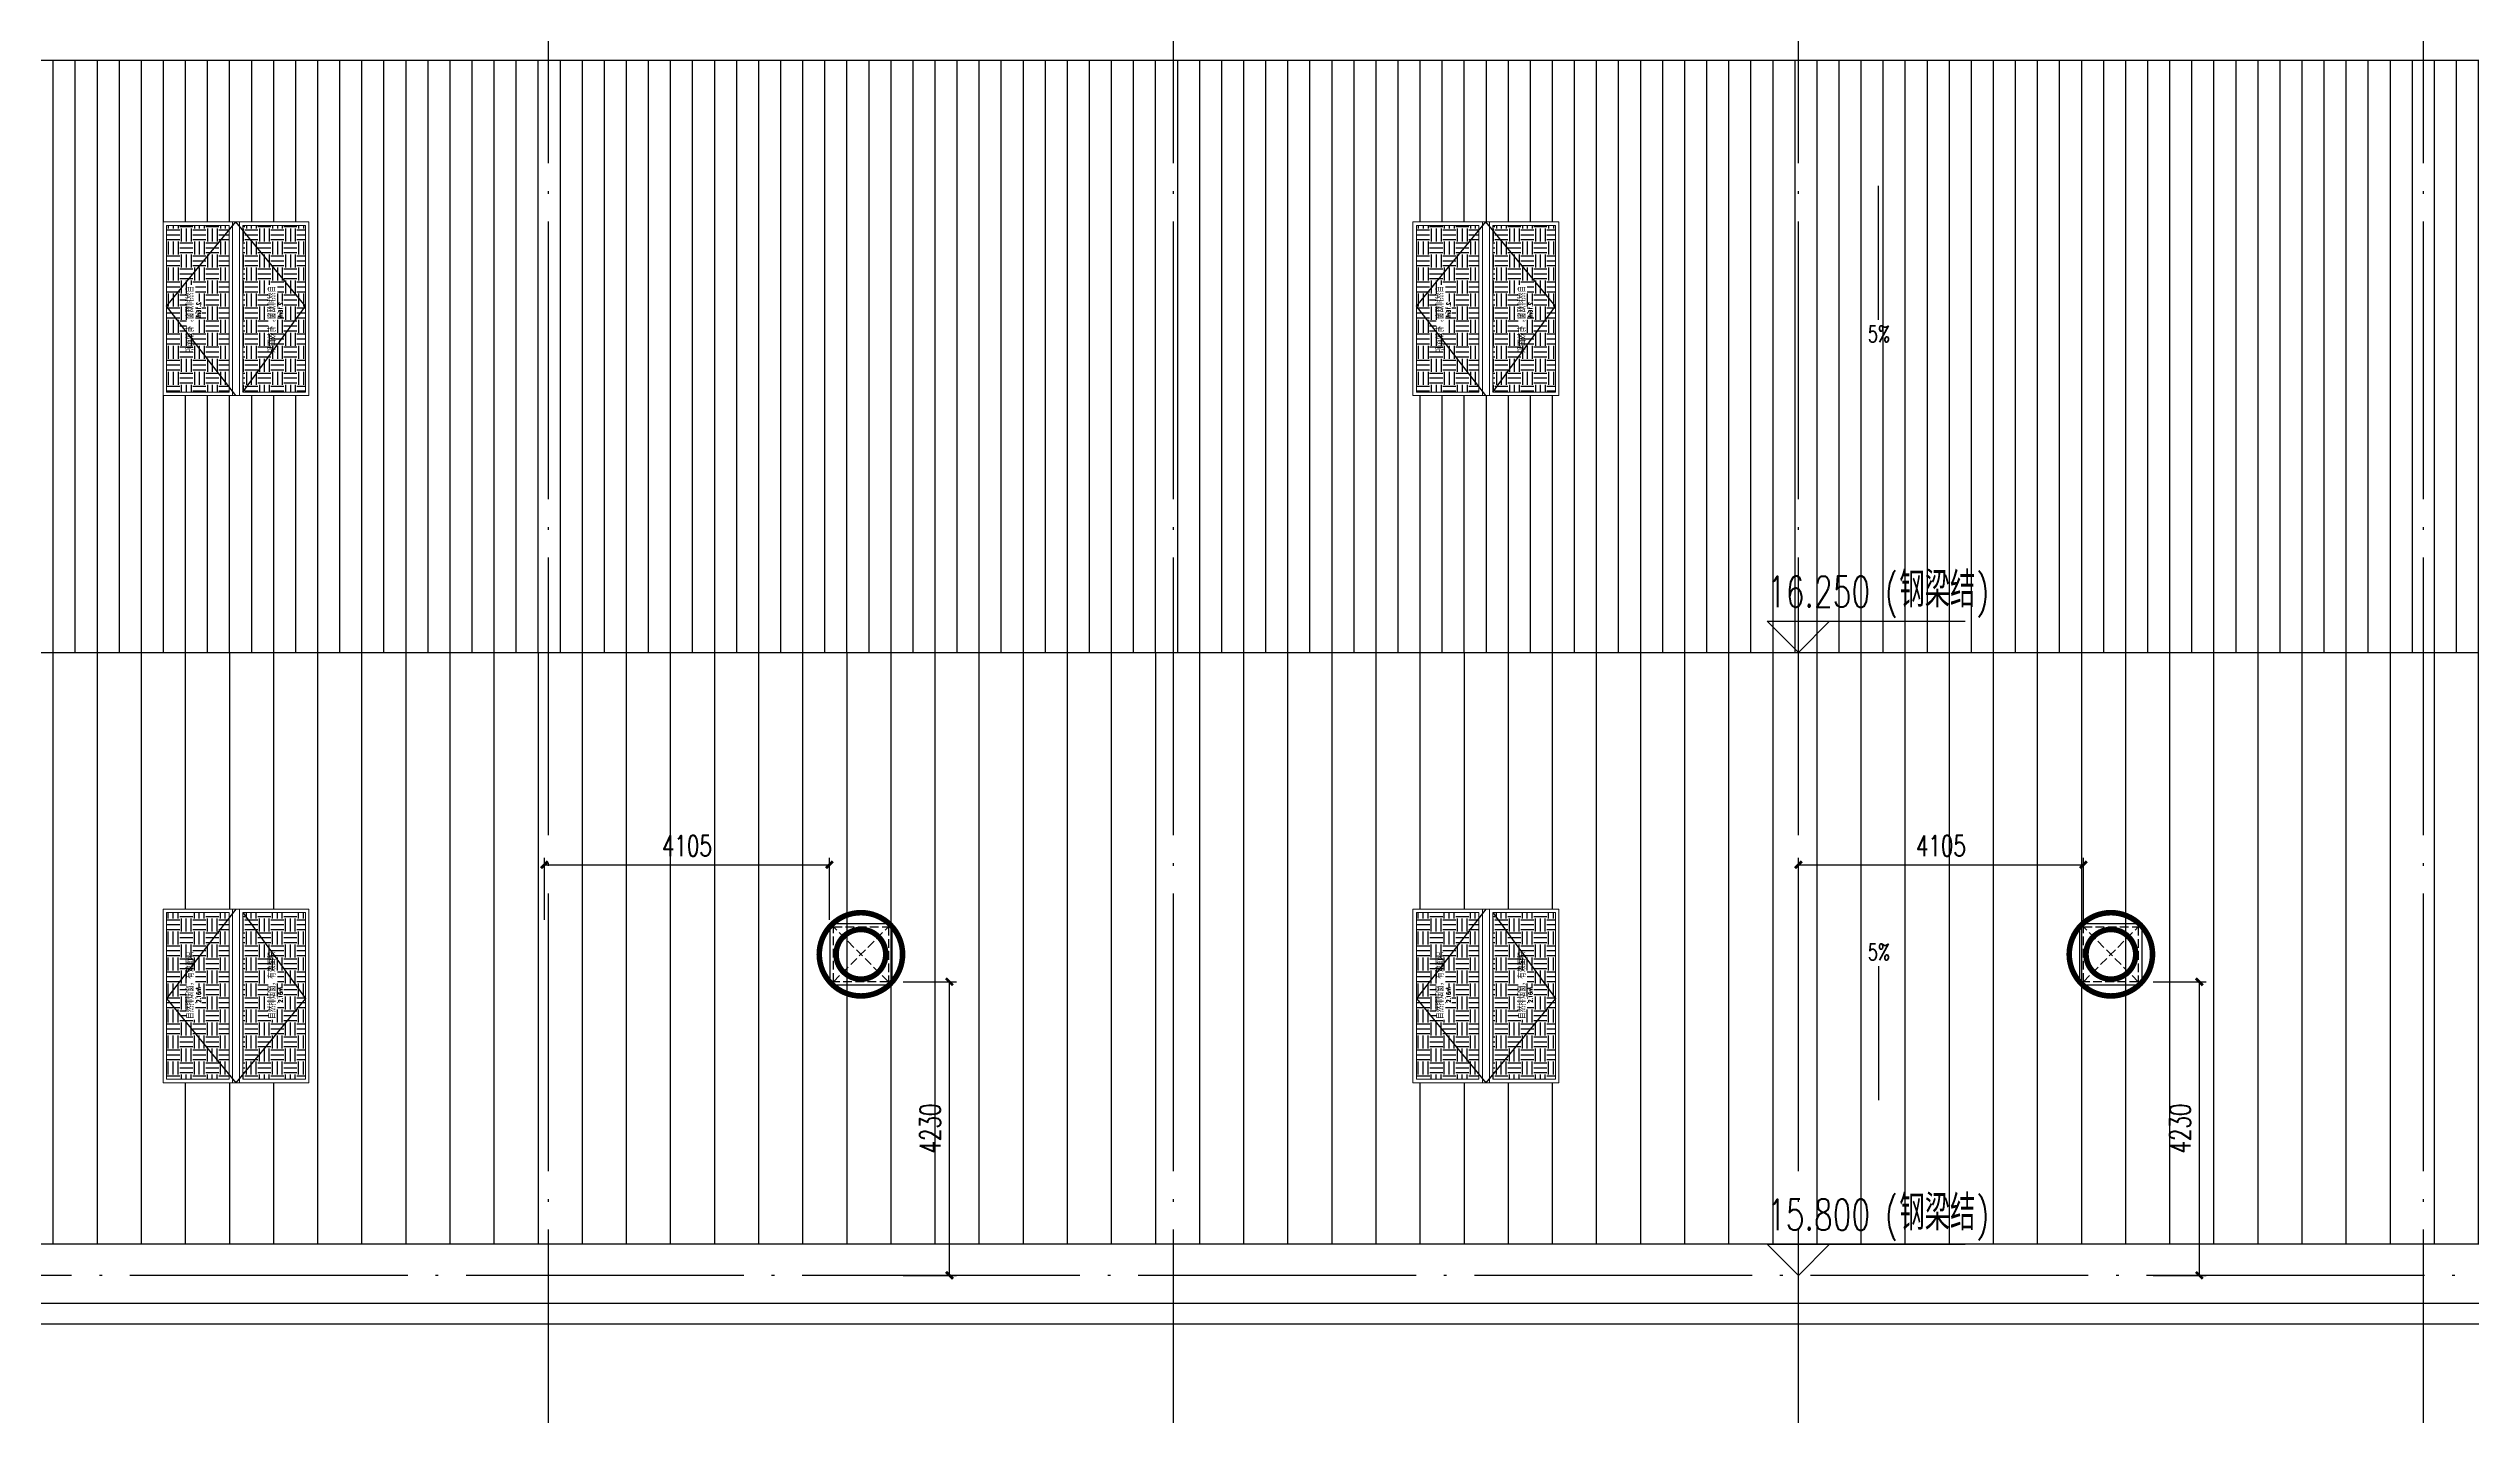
# Model space of a CAD drawing. Extents: x -555607 to 460190, y 498714 to 1664455.
# Drawn here: x 246946 to 281840, y 546900 to 566595 of the extents above; entities that cross this region are included whole.
import ezdxf

# ---------------------------------------------------------------- set-up
doc = ezdxf.new("R2010")
doc.units = 0
doc.header["$LTSCALE"] = 1000
doc.header["$MEASUREMENT"] = 0
for name, pattern in [('DASH', [0.35, 0.25, -0.1]), ('DOTE', [2.42, 2, -0.2, 0.02, -0.2]), ('HIDDEN', [9.525, 6.35, -3.175])]:
    doc.linetypes.add(name, pattern=pattern)
doc.layers.get('Defpoints').update_dxf_attribs({"color": 210})
for name, color, linetype in [('A-AXIS-DOTE', 14, 'DOTE'), ('A-AXIS-DP', 126, 'Continuous'), ('A-AXIS-SYMB', 3, 'Continuous'), ('A-HATCH-2', 251, 'Continuous'), ('A-LIN-V', 9, 'Continuous'), ('A-SFCE', 30, 'Continuous'), ('A-WINDOW', 8, 'Continuous'), ('SPACE', 7, 'Continuous'), ('SPACE_HATCH', 8, 'Continuous'), ('参考线', 8, 'Continuous'), ('外框', 1, 'HIDDEN'), ('暖通', 7, 'Continuous')]:
    doc.layers.add(name, color=color, linetype=linetype)
doc.layers.add('成型线', color=3, linetype='Continuous', lineweight=18)
doc.styles.add('_TCH_DIM', font='SIMPLEX', dxfattribs={"bigfont": 'GBCBIG'})
doc.styles.add('_TCH_DIM_T3', font='SIMPLEX', dxfattribs={"width": 0.705882, "bigfont": 'GBCBIG'})
doc.styles.add('_TCH_SPACE', font='SIMPLEX', dxfattribs={"height": 5, "bigfont": 'GBCBIG'})
doc.dimstyles.new('_TCH_ARCH&&100', dxfattribs={"dimtxt": 297.5, "dimasz": 100, "dimexe": 100, "dimexo": 100, "dimgap": 126.25, "dimtad": 1, "dimdec": 0, "dimzin": 0, "dimdsep": 46, "dimtxsty": '_TCH_DIM_T3', "dimblk": 'ARCHTICK', "dimcen": 0.09, "dimclrt": 7, "dimazin": 2, "dimtfac": 1, "dimtdec": 0, "dimtix": 1, "dimtmove": 2, "dimatfit": 3, "dimfxl": 100, "dimtolj": 1, "dimtzin": 0, "dimarcsym": 0})
pattern_1 = [(0, (0, 0), (187.5, 187.5), [187.5, -187.5]), (0, (0, 70.31), (187.5, 187.5), [187.5, -187.5]), (0, (0, 140.62), (187.5, 187.5), [187.5, -187.5]), (90, (23.44, 164.06), (-187.5, 187.5), [187.5, -187.5]), (90, (93.75, 164.06), (-187.5, 187.5), [187.5, -187.5]), (90, (164.06, 164.06), (-187.5, 187.5), [187.5, -187.5])]

# ---------------------------------------------------------------- blocks, each defined once
blk = doc.blocks.new('44')
blk.add_wipeout([(277446, 745270), (279946, 745270), (279946, 747370), (277446, 747370)]).dxf.layer = '参考线'
at = {"layer": 'SPACE_HATCH'}
h = blk.add_hatch(dxfattribs=at)
h.set_pattern_fill('土壤', color=250, scale=50, style=0)
h.set_pattern_definition(pattern_1)
h.paths.add_polyline_path([(277496, 746420), (279896, 746420), (279896, 747320), (277496, 747320)])
h.paths.add_polyline_path([(278352, 746904), (279057, 746904), (279057, 747034), (278352, 747034)])
h.paths.add_polyline_path([(278591, 746811), (278817, 746811), (278817, 746895), (278591, 746895)])
h = blk.add_hatch(dxfattribs=at)
h.set_pattern_fill('土壤', color=250, scale=50, style=0)
h.set_pattern_definition(pattern_1)
h.paths.add_polyline_path([(277496, 746220), (279896, 746220), (279896, 745320), (277496, 745320)])
h.paths.add_polyline_path([(278352, 745724), (279057, 745724), (279057, 745854), (278352, 745854)])
h.paths.add_polyline_path([(278591, 745631), (278817, 745631), (278817, 745715), (278591, 745715)])
at = {"layer": '外框', "color": 250}
for points in [[(279946, 746320), (278658, 747320), (277446, 746320)], [(279896, 746220), (278658, 745320), (277446, 746320)]]:
    blk.add_lwpolyline(points, dxfattribs=at)
at = {"layer": '成型线', "color": 8}
for p, q in [((279946, 745270), (279946, 747370)), ((277496, 746420), (279896, 746420)), ((277446, 746370), (279946, 746370)), ((277446, 746270), (279946, 746270)), ((277496, 746220), (279896, 746220))]:
    blk.add_line(p, q, dxfattribs=at)
for points in [[(279946, 745270), (277446, 745270), (277446, 747370), (279946, 747370)], [(277496, 746420), (277496, 747320), (279896, 747320), (279896, 746420)], [(279896, 746220), (279896, 745320), (277496, 745320), (277496, 746220)]]:
    blk.add_lwpolyline(points, dxfattribs=at)
at = {"layer": 'SPACE', "color": 250, "style": '_TCH_SPACE'}
for p in [(278365, 746930), (278365, 745750)]:
    blk.add_text('自然排烟窗，有效面积', height=96.5, dxfattribs=at).set_placement(p)
at = {"layer": 'SPACE', "color": 250, "style": '_TCH_SPACE', "width": 0.705882}
for s, height, p in [('2.16m', 59.5, (278600, 746828)), ('2', 29.8, (278792, 746863)), ('2.16m', 59.5, (278600, 745648)), ('2', 29.8, (278792, 745683))]:
    blk.add_text(s, height=height, dxfattribs=at).set_placement(p)
blk = doc.blocks.new('frtt')
at = {"layer": 'A-LIN-V', "xscale": -1, "rotation": 90}
blk.add_blockref('44', (1112916, 997966), dxfattribs=at)
at = {"layer": 'A-LIN-V', "rotation": 90}
blk.add_blockref('44', (1112916, 430674), dxfattribs=at)
blk = doc.blocks.new('242343243')
at = {"layer": 'A-WINDOW'}
for p in [(-116950, -156425), (-98950, -156425)]:
    blk.add_blockref('frtt', p, dxfattribs=at)
blk = doc.blocks.new('fengji')
at = {"layer": '暖通', "color": 7, "linetype": 'DASH', "ltscale": 0.5}
for p, q in [((-395, 395), (395, -395)), ((395, 395), (-395, -395))]:
    blk.add_line(p, q, dxfattribs=at)
at = {"layer": '暖通', "color": 7, "const_width": 79.8}
for points in [[(0, -600, -1), (0, 600, -1)], [(0, -600, 1), (0, 600, 1)]]:
    blk.add_lwpolyline(points, format="xyb", dxfattribs=at)
at = {"layer": '暖通', "color": 7, "ltscale": 0.5}
blk.add_lwpolyline([(-445, 445), (445, 445), (445, -445), (-445, -445)], close=True, dxfattribs=at)
at = {"layer": '暖通', "color": 7, "linetype": 'DASH', "const_width": 79.8}
for points in [[(0, -358, -1), (0, 358, -1)], [(0, -358, 1), (0, 358, 1)]]:
    blk.add_lwpolyline(points, format="xyb", dxfattribs=at)
at = {"layer": '暖通', "color": 7, "linetype": 'DASH', "ltscale": 0.5}
blk.add_lwpolyline([(-395, 395), (395, 395), (395, -395), (-395, -395)], close=True, dxfattribs=at)
blk = doc.blocks.new('_ArchTick')
at = {"color": 0, "linetype": 'ByBlock', "const_width": 0.4}
blk.add_lwpolyline([(-0.5, -0.5), (0.5, 0.5)], dxfattribs=at)
blk = doc.blocks.new('*D732')
at = {"layer": 'A-AXIS-DP', "color": 0, "lineweight": -2, "transparency": 16777216}
for p, q in [((277255, 553150), (278020, 553150)), ((277920, 548920), (277920, 553150)), ((277255, 548920), (278020, 548920))]:
    blk.add_line(p, q, dxfattribs=at)
at = {"layer": 'Defpoints', "color": 0, "transparency": 16777216}
for p in [(277155, 553150), (277920, 553150), (277155, 548920)]:
    blk.add_point(p, dxfattribs=at)
at = {"layer": 'A-AXIS-DP', "color": 0, "lineweight": -2, "transparency": 16777216, "xscale": 100, "yscale": 100, "zscale": 100}
for p, rotation in [((277920, 553150), 90), ((277920, 548920), 270)]:
    blk.add_blockref('_ArchTick', p, dxfattribs=dict(at, rotation=rotation))
at = {"layer": 'A-AXIS-DP', "color": 7, "transparency": 16777216, "insert": (277645, 551035), "char_height": 297.5, "attachment_point": 5, "rotation": 90, "style": '_TCH_DIM_T3'}
blk.add_mtext('\\A1;4230', dxfattribs=at)
blk = doc.blocks.new('*D733')
at = {"layer": 'A-AXIS-DP', "color": 0, "lineweight": -2, "transparency": 16777216}
for p, q in [((259255, 553150), (260020, 553150)), ((259920, 548920), (259920, 553150)), ((259255, 548920), (260020, 548920))]:
    blk.add_line(p, q, dxfattribs=at)
at = {"layer": 'Defpoints', "color": 0, "transparency": 16777216}
for p in [(259155, 553150), (259920, 553150), (259155, 548920)]:
    blk.add_point(p, dxfattribs=at)
at = {"layer": 'A-AXIS-DP', "color": 0, "lineweight": -2, "transparency": 16777216, "xscale": 100, "yscale": 100, "zscale": 100}
for p, rotation in [((259920, 553150), 90), ((259920, 548920), 270)]:
    blk.add_blockref('_ArchTick', p, dxfattribs=dict(at, rotation=rotation))
at = {"layer": 'A-AXIS-DP', "color": 7, "transparency": 16777216, "insert": (259645, 551035), "char_height": 297.5, "attachment_point": 5, "rotation": 90, "style": '_TCH_DIM_T3'}
blk.add_mtext('\\A1;4230', dxfattribs=at)
blk = doc.blocks.new('*D819')
at = {"layer": 'A-AXIS-DP', "color": 0, "lineweight": -2, "transparency": 16777216}
for p, q in [((272146, 554040), (272146, 554935)), ((272146, 554835), (276251, 554835)), ((276251, 554040), (276251, 554935))]:
    blk.add_line(p, q, dxfattribs=at)
at = {"layer": 'Defpoints', "color": 0, "transparency": 16777216}
for p in [(276251, 554835), (272146, 553940), (276251, 553940)]:
    blk.add_point(p, dxfattribs=at)
at = {"layer": 'A-AXIS-DP', "color": 0, "lineweight": -2, "transparency": 16777216, "xscale": 100, "yscale": 100, "zscale": 100, "rotation": 180}
blk.add_blockref('_ArchTick', (272146, 554835), dxfattribs=at)
at = {"layer": 'A-AXIS-DP', "color": 0, "lineweight": -2, "transparency": 16777216, "xscale": 100, "yscale": 100, "zscale": 100}
blk.add_blockref('_ArchTick', (276251, 554835), dxfattribs=at)
at = {"layer": 'A-AXIS-DP', "color": 7, "transparency": 16777216, "insert": (274198, 555110), "char_height": 297.5, "attachment_point": 5, "style": '_TCH_DIM_T3'}
blk.add_mtext('\\A1;4105', dxfattribs=at)
blk = doc.blocks.new('*D823')
at = {"layer": 'A-AXIS-DP', "color": 0, "lineweight": -2, "transparency": 16777216}
for p, q in [((254088, 554040), (254088, 554935)), ((254088, 554835), (258193, 554835)), ((258193, 554040), (258193, 554935))]:
    blk.add_line(p, q, dxfattribs=at)
at = {"layer": 'Defpoints', "color": 0, "transparency": 16777216}
for p in [(258193, 554835), (254088, 553940), (258193, 553940)]:
    blk.add_point(p, dxfattribs=at)
at = {"layer": 'A-AXIS-DP', "color": 0, "lineweight": -2, "transparency": 16777216, "xscale": 100, "yscale": 100, "zscale": 100, "rotation": 180}
blk.add_blockref('_ArchTick', (254088, 554835), dxfattribs=at)
at = {"layer": 'A-AXIS-DP', "color": 0, "lineweight": -2, "transparency": 16777216, "xscale": 100, "yscale": 100, "zscale": 100}
blk.add_blockref('_ArchTick', (258193, 554835), dxfattribs=at)
at = {"layer": 'A-AXIS-DP', "color": 7, "transparency": 16777216, "insert": (256140, 555110), "char_height": 297.5, "attachment_point": 5, "style": '_TCH_DIM_T3'}
blk.add_mtext('\\A1;4105', dxfattribs=at)
blk = doc.blocks.new('2312321321')
at = {"layer": '暖通', "rotation": 180}
for p in [(258645.8, 553545), (276645.8, 553545)]:
    blk.add_blockref('fengji', p, dxfattribs=at)
at = {"layer": 'A-AXIS-DP'}
for p1, p2, distance, picture, middle in [((254087.8, 553940), (258192.8, 553940), 895, '*D823', (256140.3, 555110)), ((272145.8, 553940), (276250.8, 553940), 895, '*D819', (274198.3, 555110)), ((259154.7, 548920), (259154.7, 553150), -765.3, '*D733', (259645, 551035)), ((277154.7, 548920), (277154.7, 553150), -765.3, '*D732', (277645, 551035))]:
    dim = blk.add_aligned_dim(p1=p1, p2=p2, distance=distance, dimstyle='_TCH_ARCH&&100', dxfattribs=at)
    dim.commit()
    dim.dimension.update_dxf_attribs({"geometry": picture, "text_midpoint": middle})

msp = doc.modelspace()

# ---------------------------------------------------------------- hatches: boundary and pattern name
at = {"layer": 'A-HATCH-2'}
h = msp.add_hatch(dxfattribs=at)
h.set_pattern_fill('ANSI31', color=250, scale=200, angle=45)
h.set_pattern_definition([(90, (0, 0), (-317.5, 0), [])])
h.paths.add_polyline_path([(186845.8, 565520), (186545.8, 565520), (186545.8, 557895), (200954.9, 557895), (233880, 557895), (366415.7, 557895), (371645.8, 557895), (371645.8, 566420), (186845.8, 566420)])
h = msp.add_hatch(dxfattribs=at)
h.set_pattern_fill('ANSI31', color=250, scale=400, angle=45)
h.set_pattern_definition([(90, (0, 0), (-635, 0), [])])
h.paths.add_polyline_path([(233880, 557895), (366415.7, 557895), (371645.8, 557895), (371645.8, 549370), (186545.8, 549370), (186545.8, 557895), (221250, 557895)])

# ---------------------------------------------------------------- linework, layer by layer
at = {"layer": 'A-AXIS-DOTE', "color": 250, "ltscale": 2}
for p, q in [((254145.8, 540740), (254145.8, 637259.3)), ((263145.8, 540740), (263145.8, 637259.3)), ((272145.8, 540740), (272145.8, 637259.3)), ((281145.8, 540740), (281145.8, 637259.3)), ((377960, 548920), (181990, 548920))]:
    msp.add_line(p, q, dxfattribs=at)
at = {"layer": 'A-AXIS-SYMB', "color": 8}
for p, q in [((273298.4, 564375), (273298.4, 564615)), ((273298.4, 562685), (273298.4, 564375)), ((272145.8, 557895), (271695.8, 558345)), ((271695.8, 558345), (274545.8, 558345)), ((272145.8, 557895), (272595.8, 558345)), ((273298.4, 553375), (273298.4, 551685)), ((273298.4, 551685), (273298.4, 551445)), ((272145.8, 548920), (271695.8, 549370)), ((271695.8, 549370), (274545.8, 549370)), ((272145.8, 548920), (272595.8, 549370))]:
    msp.add_line(p, q, dxfattribs=at)
at = {"layer": 'A-LIN-V', "color": 8}
for points in [[(371645.8, 566420), (186845.8, 566420)], [(371645.8, 549370), (186545.8, 549370)]]:
    msp.add_lwpolyline(points, dxfattribs=at)
at = {"layer": 'A-SFCE', "color": 8}
for points in [[(186545.8, 564570), (186545.8, 548519.9), (371645.8, 548519.9), (371645.8, 621119.9), (203996.8, 621120), (186545.8, 567335.8), (186545.8, 566670), (186845.8, 566670)], [(186845.8, 564870), (186245.8, 564870), (186245.8, 548219.9), (371945.8, 548219.9)], [(186545.8, 557895), (371645.8, 557895)]]:
    msp.add_lwpolyline(points, dxfattribs=at)

# ---------------------------------------------------------------- texts
at = {"layer": 'A-AXIS-SYMB', "color": 8, "style": '_TCH_DIM', "width": 0.705882}
for s, height, p in [('5%', 238, (273146.4, 562363)), ('(', 446.2, (273390, 558545)), (')', 446.2, (274705.9, 558545)), ('16.250', 446.25, (271695, 558545)), ('5%', 238, (273146.4, 553459)), ('15.800', 446.25, (271695, 549570)), ('(', 446.2, (273390, 549570)), (')', 446.2, (274705.9, 549570))]:
    msp.add_text(s, height=height, dxfattribs=at).set_placement(p)
at = {"layer": 'A-AXIS-SYMB', "color": 8, "style": '_TCH_DIM'}
for p in [(273600, 558545), (273600, 549570)]:
    msp.add_text('钢梁结', height=506.38, dxfattribs=at).set_placement(p)

# ---------------------------------------------------------------- next in the draw order: block references
at = {"layer": 'A-WINDOW'}
msp.add_blockref('242343243', (0, 0), dxfattribs=at)

# ---------------------------------------------------------------- next in the draw order: block references
at = {"layer": '暖通', "color": 7}
msp.add_blockref('2312321321', (0, 0), dxfattribs=at)

doc.saveas('drawing.dxf')
